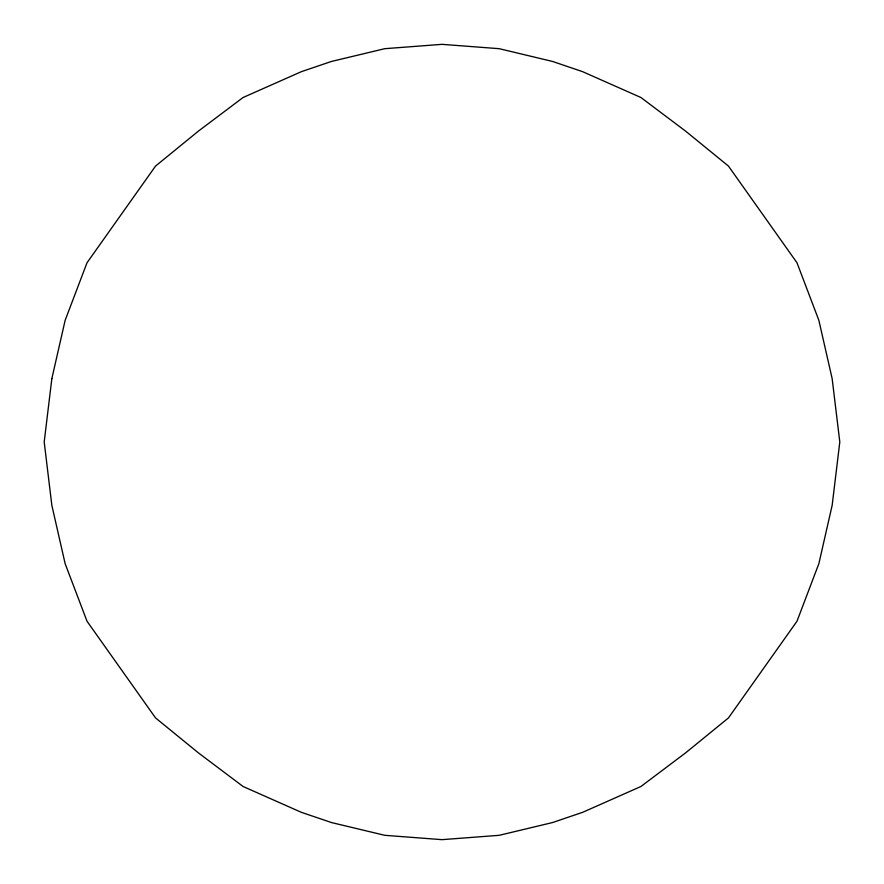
<?xml version="1.0" encoding="UTF-8"?>
<svg xmlns="http://www.w3.org/2000/svg" width="884" height="884" viewBox="0 0 884 884"><rect width="100%" height="100%" fill="white"/><g stroke="black" fill="none" stroke-linecap="round" stroke-linejoin="round"><path stroke-width="1.33" d="M51.847 378.639L44.2 442L51.847 505.361L65.14 563.672L87.008 621.22L155.551 717.93L198.403 752.87L243.1 786.506L301.356 812.319L331.5 822.562L384.794 835.314L442 839.656L499.206 835.314L552.5 822.562L582.644 812.319L640.9 786.506L685.597 752.87L728.449 717.93L796.992 621.22L818.86 563.672L832.153 505.361L839.8 442L832.153 378.639L818.86 320.328L796.992 262.78L728.449 166.07L685.597 131.13L640.9 97.494L582.644 71.681L552.5 61.438L499.206 48.686L442 44.344L384.794 48.686L331.5 61.438L301.356 71.681L243.1 97.494L198.403 131.13L155.551 166.07L87.008 262.78L65.14 320.328L51.847 378.639"/></g></svg>
